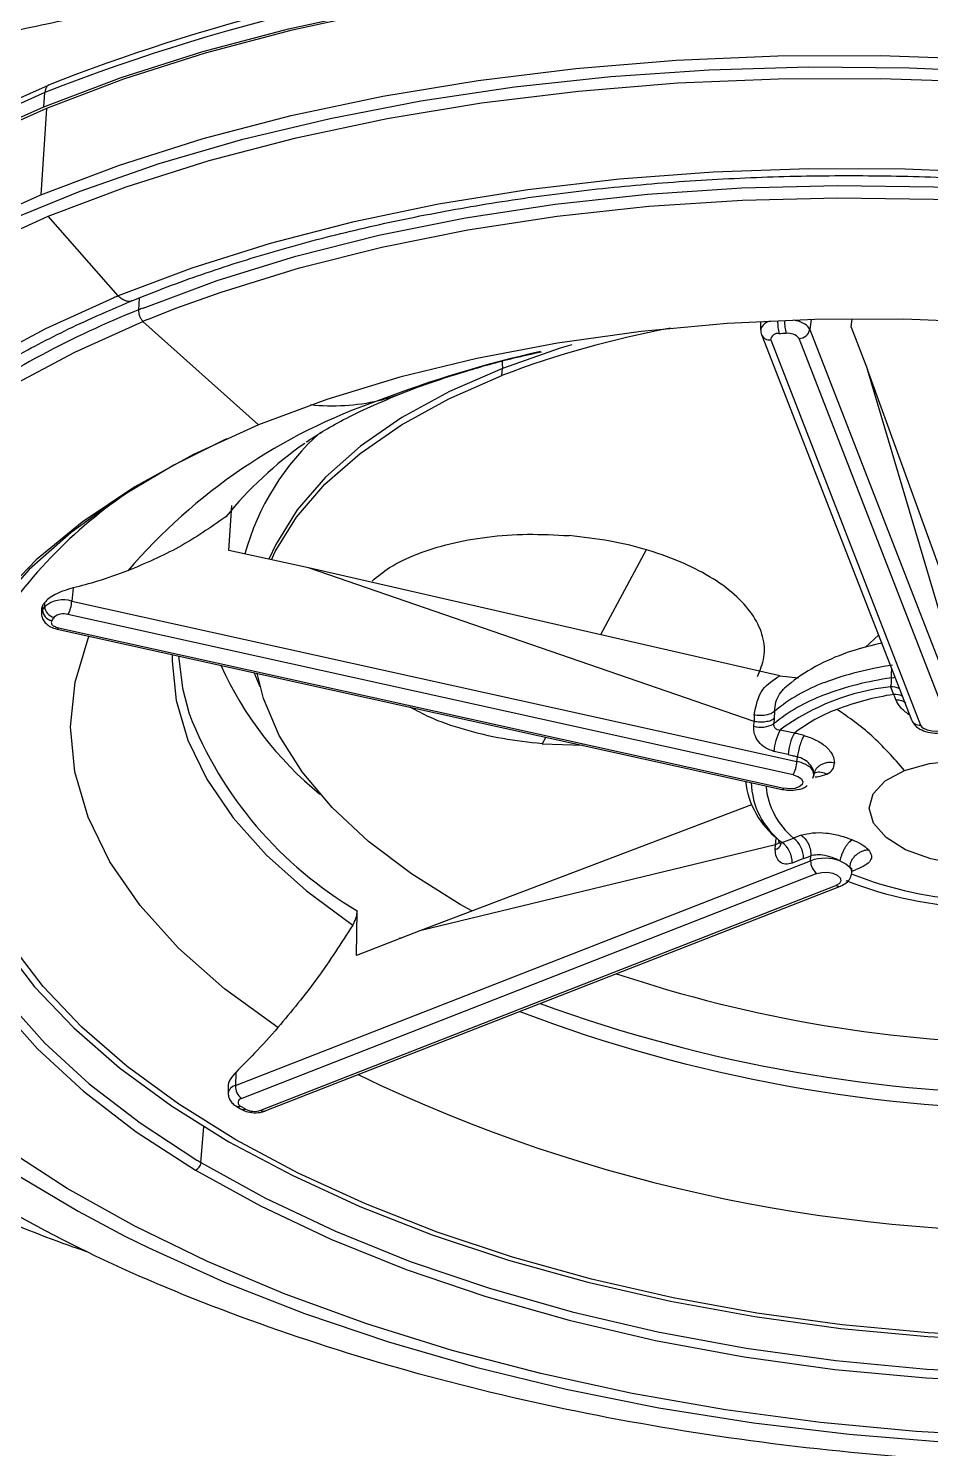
# Model space of a CAD drawing. Extents: x 939 to 1039, y 781 to 934.
# Drawn here: x 993.703 to 995.402, y 876.428 to 879.102 of the extents above; entities that cross this region are included whole.
import ezdxf

# ---------------------------------------------------------------- set-up
doc = ezdxf.new("R2010")
doc.units = 0
doc.header["$MEASUREMENT"] = 0
doc.layers.add('1', color=4, linetype='Continuous')

# ---------------------------------------------------------------- blocks, each defined once
blk = doc.blocks.new('Envoy')
at = {"layer": '1', "color": 3, "linetype": 'Continuous', "lineweight": 25}
for p, q in [((55.0787, 79.7802), (55.0805, 79.8068)), ((55.084, 79.7771), (55.073, 79.6143)), ((55.2188, 79.4238), (55.0867, 79.5738)), ((55.2581, 79.42), (55.2569, 79.3976)), ((55.2739, 79.3795), (55.3293, 79.4012)), ((55.2653, 79.3759), (55.4828, 79.1808)), ((56.4279, 79.3755), (56.4278, 79.3603)), ((56.5228, 79.3792), (56.5204, 79.3608)), ((56.5983, 79.3652), (56.6002, 79.3804)), ((56.4296, 79.351), (56.7116, 78.6256)), ((56.5204, 79.3608), (56.8024, 78.6355)), ((56.5983, 79.3652), (56.6292, 79.2856)), ((56.4468, 79.3411), (56.7288, 78.6158)), ((56.7821, 78.6184), (56.5001, 79.3438)), ((55.9408, 79.2739), (55.9418, 79.2875)), ((56.7918, 78.7359), (56.6292, 79.2856)), ((56.801, 78.8113), (56.6292, 79.2856)), ((55.427, 78.9447), (55.4327, 79.029)), ((55.5767, 78.9116), (55.427, 78.9447)), ((56.2124, 78.9456), (56.1267, 78.7858)), ((56.4155, 78.6224), (55.5767, 78.9116)), ((56.4639, 78.7086), (55.5767, 78.9116)), ((55.1336, 78.8739), (55.1315, 78.849)), ((55.0762, 78.8406), (55.0745, 78.8351)), ((55.0762, 78.8406), (55.0761, 78.8328)), ((55.0804, 78.8389), (55.0805, 78.8468)), ((55.1315, 78.849), (56.4962, 78.5471)), ((55.0741, 78.8352), (55.074, 78.8265)), ((56.4888, 78.5219), (55.1241, 78.8238)), ((55.1035, 78.7965), (56.4683, 78.4947)), ((55.1066, 78.7988), (56.4713, 78.4969)), ((56.6496, 78.785), (56.6253, 78.7624)), ((55.486, 78.6879), (55.4747, 78.7145)), ((56.4639, 78.7086), (56.4989, 78.7044)), ((56.674, 78.7141), (56.6748, 78.7203)), ((56.6725, 78.6877), (56.6781, 78.6735)), ((56.4157, 78.6347), (56.4155, 78.6224)), ((56.4539, 78.6415), (56.4533, 78.6278)), ((56.4148, 78.6138), (56.4155, 78.6224)), ((56.4915, 78.6005), (56.4646, 78.6064)), ((56.0233, 78.5931), (56.0165, 78.5803)), ((56.0165, 78.5803), (56.0929, 78.5777)), ((56.4796, 78.5603), (56.4528, 78.5662)), ((56.4962, 78.5471), (56.497, 78.5561)), ((56.528, 78.5227), (56.5255, 78.5154)), ((56.5271, 78.5182), (56.5294, 78.5254)), ((56.4105, 78.4653), (55.7861, 78.2285)), ((56.4557, 78.3901), (55.7861, 78.2285)), ((56.4555, 78.3815), (56.4557, 78.3901)), ((56.4557, 78.3901), (56.4569, 78.4022)), ((56.4626, 78.3942), (56.4557, 78.3901)), ((56.4682, 78.3947), (56.4895, 78.403)), ((55.4392, 77.9369), (56.522, 78.3603)), ((56.5085, 78.3643), (56.4872, 78.356)), ((56.522, 78.3603), (56.5222, 78.3694)), ((56.5772, 78.36), (56.588, 78.3545)), ((56.5338, 78.3362), (55.4511, 77.9127)), ((56.588, 78.3545), (56.5957, 78.3484)), ((55.487, 77.8903), (56.5697, 78.3138)), ((55.4953, 77.889), (56.5781, 78.3124)), ((55.6673, 78.1821), (55.6685, 78.2655)), ((55.6685, 78.2661), (55.6685, 78.2655)), ((55.7861, 78.2285), (55.6673, 78.1821)), ((55.7491, 78.2152), (55.7492, 78.2158)), ((55.4399, 77.9618), (55.4392, 77.9369)), ((55.4256, 77.9342), (55.4255, 77.9224)), ((55.4398, 77.8985), (55.4487, 77.893)), ((55.3745, 77.7918), (55.38, 77.8593))]:
    blk.add_line(p, q, dxfattribs=at)
at = {"layer": '1', "color": 3, "linetype": 'Continuous', "lineweight": 25, "flags": 128}
for points in [[(55.0787, 79.7802), (55.224, 79.8352), (55.3778, 79.8843), (55.5395, 79.9271), (55.7082, 79.9635), (55.883, 79.9933), (56.0629, 80.0163), (56.247, 80.0324), (56.4343, 80.0415), (56.6238, 80.0436), (56.8145, 80.0386), (57.0053, 80.0266), (57.1953, 80.0077), (57.3835, 79.9818), (57.5688, 79.9493), (57.7502, 79.9102), (57.9268, 79.8648), (58.0977, 79.8132), (58.2618, 79.7559), (58.4185, 79.693), (58.5667, 79.625), (58.7058, 79.5521)], [(58.7002, 79.5496), (58.5615, 79.6222), (58.4137, 79.6901), (58.2576, 79.7528), (58.0939, 79.81), (57.9236, 79.8613), (57.7475, 79.9066), (57.5666, 79.9456), (57.3819, 79.9781), (57.1943, 80.0038), (57.0048, 80.0227), (56.8146, 80.0347), (56.6245, 80.0396), (56.4355, 80.0376), (56.2488, 80.0285), (56.0653, 80.0124), (55.8859, 79.9895), (55.7117, 79.9598), (55.5435, 79.9235), (55.3822, 79.8808), (55.2288, 79.8319), (55.084, 79.7771)], [(55.073, 79.6143), (55.2213, 79.6703), (55.3787, 79.7202), (55.5442, 79.7635), (55.717, 79.8001), (55.896, 79.8298), (56.0802, 79.8524), (56.2687, 79.8677), (56.4603, 79.8757), (56.6541, 79.8764), (56.8488, 79.8697), (57.0435, 79.8556), (57.2371, 79.8343), (57.4283, 79.8059), (57.6163, 79.7705), (57.7999, 79.7284), (57.9781, 79.6797), (58.15, 79.6247), (58.3144, 79.5638), (58.4706, 79.4972), (58.6177, 79.4254), (58.7548, 79.3488)], [(55.0073, 79.5637), (55.1471, 79.6213), (55.2959, 79.673), (55.453, 79.7188), (55.6174, 79.7582), (55.7883, 79.7911), (55.9648, 79.8174), (56.1459, 79.8369), (56.3308, 79.8494), (56.5182, 79.855), (56.7074, 79.8535), (56.8973, 79.8451), (57.0868, 79.8297), (57.275, 79.8074), (57.4608, 79.7783), (57.6433, 79.7427), (57.8215, 79.7006), (57.9944, 79.6524), (58.1611, 79.5982), (58.3207, 79.5384), (58.4724, 79.4732), (58.6154, 79.4031)], [(55.0867, 79.5738), (55.2337, 79.6293), (55.3896, 79.6787), (55.5537, 79.7217), (55.7249, 79.758), (55.9023, 79.7874), (56.0849, 79.8097), (56.2717, 79.8249), (56.4616, 79.8329), (56.6536, 79.8335), (56.8466, 79.8269), (57.0396, 79.813), (57.2314, 79.7919), (57.4209, 79.7637), (57.6072, 79.7286), (57.7892, 79.6869), (57.9658, 79.6386), (58.1361, 79.5841), (58.2991, 79.5237), (58.4539, 79.4578), (58.5996, 79.3866), (58.7355, 79.3107)], [(54.3388, 79.243), (54.3737, 79.2994), (54.4395, 79.3859), (54.5182, 79.4691), (54.6092, 79.5486), (54.7123, 79.6238), (54.8267, 79.6945), (54.9519, 79.7603), (55.0873, 79.8207)], [(55.0805, 79.8068), (54.9448, 79.7462), (54.8191, 79.6802), (54.7043, 79.6093), (54.601, 79.5338), (54.5096, 79.4541), (54.4307, 79.3706), (54.4068, 79.3415)], [(54.2356, 78.7974), (54.2339, 78.8864), (54.2455, 78.9817), (54.271, 79.0756), (54.3102, 79.1676), (54.3629, 79.2572), (54.4289, 79.344), (54.5078, 79.4275), (54.5992, 79.5072), (54.7025, 79.5827), (54.8173, 79.6536), (54.9429, 79.7196), (55.0787, 79.7802)], [(55.084, 79.7771), (54.9487, 79.7166), (54.8234, 79.6509), (54.7089, 79.5801), (54.6059, 79.5048), (54.5148, 79.4254), (54.4361, 79.3422), (54.3704, 79.2556), (54.3178, 79.1663), (54.2787, 79.0745), (54.2533, 78.9809), (54.2425, 78.8987)], [(58.6385, 79.1464), (58.515, 79.2199), (58.3817, 79.2891), (58.2393, 79.3534), (58.0886, 79.4124), (57.9305, 79.4659), (57.766, 79.5135), (57.5961, 79.555), (57.4216, 79.59), (57.2437, 79.6184), (57.0633, 79.6401), (56.8816, 79.6548), (56.6996, 79.6626), (56.5183, 79.6633), (56.3388, 79.657), (56.1622, 79.6436), (55.9895, 79.6234), (55.8218, 79.5964), (55.6599, 79.5627), (55.5048, 79.5225), (55.3575, 79.4761), (55.2188, 79.4238)], [(55.2656, 79.4011), (55.405, 79.453), (55.5533, 79.4988), (55.7093, 79.5381), (55.8723, 79.5708), (56.0411, 79.5967), (56.2148, 79.6156), (56.3922, 79.6273), (56.5723, 79.6318), (56.754, 79.6291), (56.9362, 79.6193), (57.1177, 79.6022), (57.2974, 79.5781), (57.4742, 79.5472), (57.6471, 79.5095), (57.815, 79.4654), (57.9767, 79.4151), (58.1315, 79.3588), (58.2782, 79.2971), (58.416, 79.2301), (58.5441, 79.1585), (58.6616, 79.0825), (58.7679, 79.0026), (58.8242, 78.9546)], [(54.313, 79.0155), (54.3496, 79.0781), (54.4149, 79.1672), (54.4937, 79.2529), (54.5856, 79.3347), (54.6902, 79.4121), (54.8067, 79.4848), (54.9345, 79.5523), (55.073, 79.6143)], [(55.3293, 79.4012), (55.4126, 79.431), (55.5599, 79.4765), (55.715, 79.5156), (55.877, 79.5481), (56.0448, 79.5738), (56.2174, 79.5926), (56.3938, 79.6042), (56.5728, 79.6087), (56.7534, 79.6061), (56.9345, 79.5962), (57.1149, 79.5793), (57.2935, 79.5554), (57.4693, 79.5246), (57.6411, 79.4872), (57.8079, 79.4433), (57.9687, 79.3933), (58.1225, 79.3374), (58.2684, 79.276), (58.4053, 79.2095), (58.5326, 79.1382), (58.6494, 79.0627), (58.6547, 79.059)], [(55.2104, 79.4203), (55.0817, 79.362), (54.9633, 79.2985), (54.8558, 79.23), (54.7598, 79.157), (54.676, 79.08), (54.6047, 78.9993), (54.5464, 78.9155), (54.5015, 78.829), (54.4703, 78.7403), (54.4528, 78.65), (54.4492, 78.5586), (54.4595, 78.4666), (54.4837, 78.3746), (54.5217, 78.2831), (54.5731, 78.1926), (54.6377, 78.1037), (54.7151, 78.0169), (54.805, 77.9326), (54.9066, 77.8515), (55.0195, 77.7739), (55.143, 77.7003), (55.2313, 77.6534)], [(54.6223, 78.2074), (54.6017, 78.2438), (54.5603, 78.3346), (54.5328, 78.426), (54.5194, 78.5176), (54.5203, 78.6086), (54.5352, 78.6987), (54.5643, 78.7871), (54.6073, 78.8734), (54.664, 78.9571), (54.7339, 79.0376), (54.8167, 79.1144), (54.9119, 79.1871), (55.0188, 79.2551), (55.1368, 79.3182), (55.2653, 79.3759)], [(58.6116, 78.7176), (58.5327, 78.7963), (58.4415, 78.8721), (58.3386, 78.9443), (58.2248, 79.0124), (58.1009, 79.0759), (57.9678, 79.1344), (57.8265, 79.1875), (57.6779, 79.2347), (57.5232, 79.2758), (57.3634, 79.3104), (57.1997, 79.3383), (57.0334, 79.3593), (56.8655, 79.3732), (56.6973, 79.3799), (56.53, 79.3794), (56.3649, 79.3717), (56.203, 79.3569), (56.0456, 79.335), (55.8938, 79.3062), (55.7488, 79.2707), (55.6114, 79.2288), (55.4828, 79.1808)], [(56.0722, 79.3319), (56.0507, 79.3254), (55.9418, 79.2875)], [(55.9413, 79.3004), (55.9416, 79.2964), (55.9418, 79.2875)], [(55.9418, 79.2875), (55.8421, 79.2438), (55.7528, 79.1948), (55.6747, 79.1409), (55.6086, 79.0828), (55.5553, 79.0209), (55.5152, 78.956), (55.5024, 78.928)], [(55.5069, 78.927), (55.5142, 78.9424), (55.5543, 79.0073), (55.6077, 79.0691), (55.6738, 79.1273), (55.7519, 79.1812), (55.8412, 79.2302), (55.9408, 79.2739)], [(55.4828, 79.1808), (55.3607, 79.1254), (55.2497, 79.0643), (55.1507, 78.998), (55.0645, 78.927), (54.9916, 78.8518), (54.9326, 78.773), (54.8881, 78.6912), (54.8583, 78.607), (54.8457, 78.5428)], [(55.4222, 79.1546), (55.3234, 79.1053), (55.221, 79.0443), (55.1301, 78.9785), (55.0513, 78.9086), (54.9853, 78.8349), (54.9324, 78.758), (54.8932, 78.6784), (54.8678, 78.5968), (54.8564, 78.5136), (54.8592, 78.4296), (54.876, 78.3453), (54.9069, 78.2613), (54.9515, 78.1781), (55.0095, 78.0965), (55.0806, 78.017), (55.1642, 77.9402), (55.2597, 77.8665), (55.3664, 77.7967)], [(58.0934, 77.6418), (57.9665, 77.5968), (57.8315, 77.5579), (57.6891, 77.5252), (57.5406, 77.499), (57.387, 77.4796), (57.2293, 77.4671), (57.0687, 77.4615), (56.9063, 77.4628), (56.7434, 77.4712), (56.5811, 77.4865), (56.4206, 77.5086), (56.263, 77.5373), (56.1095, 77.5725), (55.9611, 77.6139), (55.819, 77.6611), (55.6841, 77.714), (55.5575, 77.7719), (55.44, 77.8347), (55.3325, 77.9017), (55.2358, 77.9726), (55.1505, 78.0468), (55.0774, 78.1237), (55.0168, 78.2029)], [(55.5193, 78.046), (55.4188, 78.1189), (55.332, 78.1958), (55.2599, 78.2758), (55.203, 78.3583), (55.162, 78.4424), (55.1373, 78.5274), (55.1291, 78.6123), (55.1374, 78.6963), (55.1623, 78.7787), (55.1641, 78.7831)], [(55.3204, 78.7486), (55.3203, 78.7363), (55.3279, 78.6619), (55.3497, 78.5874), (55.3855, 78.5136), (55.435, 78.4413), (55.4977, 78.3709), (55.573, 78.3034), (55.6602, 78.2391)], [(55.3323, 78.7459), (55.3396, 78.6851), (55.3521, 78.6372)], [(55.8844, 78.2658), (55.8623, 78.2781), (55.7707, 78.3353), (55.69, 78.3963), (55.6212, 78.4606), (55.565, 78.5274), (55.5219, 78.596), (55.4924, 78.6658), (55.4804, 78.7132)], [(56.6739, 78.7044), (56.674, 78.7099), (56.674, 78.7141)], [(56.6739, 78.7044), (56.6788, 78.7056), (56.6803, 78.7061)], [(56.7821, 78.6184), (56.7824, 78.614), (56.7798, 78.6098), (56.7747, 78.6065), (56.7675, 78.6042), (56.759, 78.6034), (56.7501, 78.604), (56.7418, 78.6059), (56.735, 78.6091)], [(56.6988, 78.5304), (56.7456, 78.5434), (56.7991, 78.5488), (56.8549, 78.5461), (56.9086, 78.5357), (56.9558, 78.5182), (56.9927, 78.4952), (57.0162, 78.4686), (57.0245, 78.4403), (57.0169, 78.4129), (56.9941, 78.3884), (56.9578, 78.3689)], [(56.4888, 78.5219), (56.498, 78.5188), (56.5045, 78.5143), (56.5072, 78.509), (56.5058, 78.5037), (56.5005, 78.4994), (56.4921, 78.4965), (56.4819, 78.4957), (56.4713, 78.4969)], [(56.9578, 78.3689), (56.911, 78.3559), (56.8575, 78.3505), (56.8016, 78.3532), (56.748, 78.3636), (56.7008, 78.3811), (56.6639, 78.4041), (56.6404, 78.4307), (56.6321, 78.459), (56.6397, 78.4864), (56.6625, 78.5109), (56.6988, 78.5304)], [(55, 78.2028), (55.0611, 78.1229), (55.135, 78.0453), (55.2211, 77.9704), (55.3187, 77.8989), (55.4272, 77.8312), (55.5458, 77.7679), (55.6736, 77.7093), (55.8097, 77.656), (55.9531, 77.6083), (56.1029, 77.5665), (56.2579, 77.531), (56.4169, 77.502), (56.579, 77.4797), (56.7428, 77.4643), (56.9072, 77.4559), (57.0711, 77.4545), (57.2332, 77.4601), (57.3923, 77.4728), (57.5474, 77.4924), (57.6973, 77.5188), (57.841, 77.5518), (57.9773, 77.5911), (58.1054, 77.6365)], [(56.5338, 78.3362), (56.543, 78.3384), (56.5536, 78.3385), (56.5638, 78.3366), (56.5722, 78.333), (56.5775, 78.3281), (56.5789, 78.3227), (56.5762, 78.3177), (56.5697, 78.3138)], [(54.8645, 78.3267), (54.8891, 78.2595), (54.9341, 78.1732), (54.9934, 78.0885), (55.0667, 78.006), (55.1533, 77.9263), (55.2526, 77.85), (55.3639, 77.7778)], [(58.3815, 77.5021), (58.2428, 77.4505), (58.0955, 77.405), (57.9404, 77.3659), (57.7784, 77.3334), (57.6106, 77.3077), (57.438, 77.289), (57.2616, 77.2773), (57.0826, 77.2728), (56.902, 77.2755), (56.7209, 77.2853), (56.5405, 77.3022), (56.3619, 77.3261), (56.1861, 77.3569), (56.0143, 77.3944), (55.8475, 77.4382), (55.6866, 77.4883), (55.5329, 77.5441), (55.387, 77.6055), (55.25, 77.672), (55.1227, 77.7433), (55.0059, 77.8188)], [(55.3639, 77.7778), (55.4863, 77.7102), (55.6189, 77.6476), (55.7606, 77.5906), (55.9105, 77.5396), (56.0673, 77.495), (56.2298, 77.4571), (56.3968, 77.4262), (56.5672, 77.4025), (56.7394, 77.3863), (56.9123, 77.3776), (57.0845, 77.3766), (57.2547, 77.3832), (57.4217, 77.3973), (57.5841, 77.4189), (57.7407, 77.4478), (57.8903, 77.4838), (58.0318, 77.5266), (58.1641, 77.5759)], [(55.3745, 77.7918), (55.4961, 77.7246), (55.6277, 77.6625), (55.7685, 77.6059), (55.9173, 77.5552), (56.0731, 77.5109), (56.2345, 77.4732), (56.4004, 77.4426), (56.5696, 77.4191), (56.7406, 77.403), (56.9124, 77.3944), (57.0834, 77.3933), (57.2525, 77.3998), (57.4183, 77.4139), (57.5796, 77.4353), (57.7351, 77.4641), (57.8837, 77.4998), (58.0243, 77.5423), (58.1557, 77.5913)], [(55.2313, 77.6534), (55.2763, 77.6312), (55.4188, 77.5669), (55.5694, 77.5078), (55.7275, 77.4543), (55.892, 77.4067), (56.062, 77.3653), (56.2364, 77.3302), (56.4143, 77.3018), (56.5947, 77.2802), (56.7764, 77.2654), (56.9585, 77.2577), (57.1397, 77.2569), (57.3192, 77.2633), (57.4958, 77.2766), (57.6685, 77.2968), (57.8363, 77.3239), (57.9981, 77.3576), (58.1532, 77.3977), (58.2906, 77.4407)]]:
    blk.add_lwpolyline(points, dxfattribs=at)
at = {"layer": '1', "color": 3, "linetype": 'Continuous', "lineweight": 25}
for centre, radius, start, end in [((56.4336, 76.3599), 3.703, 93.5792, 111.4315), ((56.4009, 76.4944), 3.5763, 96.4989, 111.5492), ((55.0977, 79.8071), 0.0172, 127.3423, 180.8003), ((56.0711, 77.3519), 2.2404, 112.3599, 112.5943), ((55.9417, 77.736), 1.7971, 112.0986, 112.3985), ((55.9517, 77.6697), 1.8624, 111.9066, 124.3258), ((56.1488, 77.2285), 2.3221, 112.1318, 112.3626), ((56.4494, 79.3542), 0.0224, 96.8798, 164.1631), ((56.533, 79.3732), 0.0731, 176.9355, 196.419), ((56.5481, 79.3736), 0.0751, 176.9771, 195.8502), ((56.4814, 79.3197), 0.0591, 59.6492, 82.0874), ((56.579, 77.6067), 1.7852, 100.3428, 110.9456), ((56.4448, 79.3576), 0.0166, 203.4445, 276.8689), ((56.4594, 79.3403), 0.0127, 73.9391, 176.5151), ((56.6771, 75.1751), 4.1829, 92.7571, 92.9351), ((56.48, 79.3279), 0.0256, 38.296, 99.3195), ((56.4997, 79.3649), 0.0212, 271.1324, 348.8423), ((56.5007, 79.3516), 0.0218, 25.0434, 61.1127), ((56.4749, 77.2397), 2.1298, 102.5124, 111.0808), ((55.6279, 79.5647), 0.3473, 283.4787, 291.3459), ((56.0635, 78.1966), 1.0896, 108.992, 139.3769), ((55.6216, 79.6005), 0.3836, 263.8614, 283.1476), ((55.9166, 78.8111), 0.4767, 131.5978, 164.5658), ((55.995, 78.5409), 0.7398, 125.0889, 140.8785), ((55.744, 78.3058), 0.9036, 122.0659, 147.1525), ((55.115, 78.7978), 0.0538, 72.1987, 130.0609), ((55.0714, 78.8529), 0.0601, 331.0352, 356.1985), ((55.085, 78.8263), 0.011, 144.0965, 179.1845), ((55.7037, 78.4), 0.7623, 145.1289, 145.4104), ((55.0979, 78.8339), 0.0218, 183.1015, 258.8018), ((55.5139, 78.5327), 0.5308, 144.7613, 145.1666), ((55.1022, 78.8401), 0.0219, 183.0693, 258.524), ((55.6907, 78.4008), 0.7253, 144.8222, 145.4078), ((55.1156, 78.7976), 0.0276, 72.2033, 130.0596), ((55.1001, 78.8091), 0.00735, 152.0531, 250.6522), ((55.1124, 78.8269), 0.0287, 239.3268, 258.4296), ((55.1032, 78.8002), 0.00364, 274.1644, 337.3102), ((56.0203, 79.0026), 0.6673, 204.2705, 230.7835), ((56.7556, 78.1482), 0.5855, 97.8348, 110.7989), ((56.6596, 78.3931), 0.3226, 110.3082, 129.631), ((56.7198, 78.2603), 0.4301, 96.3187, 126.4012), ((56.7538, 78.1249), 0.5851, 97.8512, 110.8027), ((56.6744, 78.6564), 0.0314, 62.7715, 93.4703), ((56.658, 78.3691), 0.3227, 110.3101, 129.5977), ((56.7577, 78.1567), 0.5228, 98.7657, 110.8726), ((56.68, 78.6422), 0.0314, 62.773, 93.4697), ((56.0449, 78.9075), 0.7436, 201.3116, 239.5973), ((56.6769, 78.363), 0.3013, 110.4868, 127.9844), ((56.727, 78.6327), 0.017, 204.4876, 275.8443), ((56.4287, 78.6614), 0.0496, 253.7452, 298.4658), ((56.5488, 78.5598), 0.0962, 151.0362, 176.1991), ((56.5756, 78.5539), 0.0962, 151.0336, 176.2017), ((56.7421, 78.622), 0.0147, 205.0456, 241.1262), ((56.4362, 78.5511), 0.0601, 331.0352, 356.1985), ((56.4831, 78.4833), 0.0651, 59.3186, 78.4278), ((56.5077, 78.5208), 0.0204, 5.1134, 64.7919), ((56.562, 78.5296), 0.164, 186.8577, 232.2602), ((56.5572, 78.5119), 0.1472, 181.6867, 232.7993), ((56.5815, 78.514), 0.1442, 185.0175, 230.3439), ((56.468, 78.4983), 0.00365, 274.2349, 337.2397), ((56.4522, 78.3958), 0.0146, 283.0183, 341.6112), ((56.4404, 78.357), 0.0468, 358.7211, 53.5186), ((56.4617, 78.3653), 0.0468, 358.7211, 53.5186), ((56.5491, 78.2806), 0.0842, 70.5174, 108.7466), ((56.5512, 78.3597), 0.0293, 178.7234, 233.5136), ((56.5855, 78.3386), 0.0141, 353.9914, 43.8962), ((56.8598, 78.9861), 0.7007, 248.2679, 267.4528), ((56.5752, 78.3212), 0.0092, 233.5822, 288.173), ((56.8626, 79.0254), 0.7541, 248.6668, 267.8408), ((56.965, 80.5611), 2.5454, 251.4809, 269.6322), ((56.9786, 80.7272), 2.807, 249.8813, 270.1483), ((56.9771, 80.7039), 2.8122, 249.1144, 270.4046), ((56.9638, 80.6397), 2.9777, 244.2592, 272.3382), ((55.4431, 77.9195), 0.0178, 102.5209, 170.7479), ((55.4685, 77.9363), 0.0293, 178.7252, 233.514), ((55.4519, 77.9052), 0.00756, 96.4517, 248.3614), ((55.4448, 77.9074), 0.0102, 240.8974, 295.1492), ((55.4535, 77.9019), 0.0101, 241.2836, 295.4789), ((56.0962, 78.9275), 1.2158, 237.8464, 238.0887), ((56.8089, 80.0691), 2.5616, 238.0545, 238.1698), ((55.4751, 77.9243), 0.036, 241.3545, 289.2142), ((55.4925, 77.8977), 0.00919, 233.5306, 288.1452), ((56.3112, 79.3578), 1.8247, 238.8194, 239.1145), ((55.3582, 77.7932), 0.0164, 290.5187, 355.2481)]:
    blk.add_arc(centre, radius, start, end, dxfattribs=at)
for points, knots in [([(54.4144, 77.3089), (54.3351, 77.3512), (54.177, 77.4356), (53.9726, 77.5786), (53.795, 77.7312), (53.6474, 77.8928), (53.5298, 78.0611), (53.443, 78.2341), (53.3878, 78.4096), (53.3645, 78.5853), (53.3738, 78.7592), (53.4161, 78.9291), (53.4917, 79.093), (53.6008, 79.2491), (53.7435, 79.3956), (53.9196, 79.5309), (54.1286, 79.6536), (54.3696, 79.7624), (54.6409, 79.8562), (54.9407, 79.934), (55.2662, 79.9951), (55.6139, 80.0389), (55.9797, 80.0651), (56.3588, 80.073), (56.7461, 80.0644), (57.0054, 80.0438), (57.1352, 80.0336)], [0, 0, 0, 0, 0.0395565, 0.0788356, 0.1179384, 0.1569604, 0.1959901, 0.2351071, 0.2743834, 0.3138826, 0.3536642, 0.3937838, 0.434291, 0.4752286, 0.5166325, 0.5585291, 0.6009305, 0.643833, 0.6872168, 0.7310451, 0.7752678, 0.8198262, 0.8646524, 0.9096709, 0.9548101, 1, 1, 1, 1]), ([(53.7407, 79.2286), (53.7647, 79.2626), (53.8114, 79.3285), (53.9098, 79.4277), (54.0245, 79.5199), (54.1568, 79.6066), (54.3059, 79.6866), (54.4736, 79.7598), (54.6249, 79.8146), (54.7588, 79.8563), (54.8779, 79.8891), (55.0128, 79.9217), (55.175, 79.9553), (55.3634, 79.987), (55.5791, 80.0152), (55.8192, 80.0376), (56.0695, 80.0515), (56.3238, 80.0568), (56.576, 80.0542), (56.8476, 80.0433), (57.0346, 80.0279), (57.1309, 80.02)], [0, 0, 0, 0, 0.063923, 0.123899, 0.179987, 0.232511, 0.296853, 0.354588, 0.407345, 0.440056, 0.473922, 0.50908, 0.550775, 0.601792, 0.65152, 0.707872, 0.77089, 0.822548, 0.877965, 0.937126, 1, 1, 1, 1]), ([(55.2445, 79.4146), (55.2665, 79.4234), (55.3303, 79.449), (55.4423, 79.4876), (55.5822, 79.5284), (55.7291, 79.5636), (55.8818, 79.5931), (56.0397, 79.6167), (56.2018, 79.6343), (56.3673, 79.6458), (56.5353, 79.6511), (56.705, 79.6501), (56.8753, 79.6429), (57.0453, 79.6295), (57.2143, 79.6099), (57.3811, 79.5843), (57.5451, 79.5529), (57.7051, 79.5158), (57.8605, 79.4731), (58.0103, 79.4252), (58.1538, 79.3724), (58.2902, 79.3148), (58.4187, 79.2529), (58.5387, 79.187), (58.6495, 79.1176), (58.7505, 79.0449), (58.8413, 78.9695), (58.9214, 78.8918), (58.9903, 78.8122), (59.0481, 78.7313), (59.0934, 78.6493), (59.1215, 78.5865), (59.1305, 78.5512), (59.1325, 78.5434)], [0, 0, 0, 0, 0.01762, 0.051113, 0.084628, 0.118159, 0.151708, 0.185271, 0.218848, 0.252434, 0.286029, 0.31963, 0.353235, 0.386841, 0.420447, 0.454049, 0.487647, 0.521237, 0.554817, 0.588385, 0.621939, 0.655475, 0.688993, 0.722489, 0.755965, 0.789419, 0.822859, 0.856292, 0.889731, 0.923201, 0.95674, 0.990402, 1, 1, 1, 1]), ([(54.9318, 77.7456), (54.8587, 77.7926), (54.7125, 77.8864), (54.5383, 78.0417), (54.401, 78.2044), (54.3059, 78.3729), (54.2539, 78.5439), (54.2461, 78.7147), (54.2826, 78.8823), (54.3628, 79.0439), (54.485, 79.1967), (54.6481, 79.3377), (54.8464, 79.4662), (55.0066, 79.5379), (55.0867, 79.5738)], [0, 0, 0, 0, 0.083333, 0.166667, 0.25, 0.333333, 0.416666, 0.5, 0.583333, 0.666667, 0.75, 0.833333, 0.916667, 1, 1, 1, 1]), ([(54.5667, 78.8716), (54.5726, 78.8843), (54.5908, 78.9233), (54.6342, 78.9867), (54.6959, 79.0614), (54.7696, 79.133), (54.8539, 79.2012), (54.9487, 79.2659), (55.0536, 79.3265), (55.1531, 79.3759), (55.2192, 79.4039), (55.2445, 79.4146)], [0, 0, 0, 0, 0.059902, 0.184709, 0.308756, 0.432237, 0.555361, 0.678291, 0.801145, 0.923989, 1, 1, 1, 1]), ([(55.2444, 79.4148), (55.244, 79.4146), (55.2419, 79.4134), (55.2374, 79.4133), (55.2312, 79.4147), (55.2248, 79.4182), (55.2208, 79.4219), (55.2188, 79.4238)], [0, 0, 0, 0, 0.059239, 0.294436, 0.529643, 0.764813, 1, 1, 1, 1]), ([(55.2569, 79.3976), (55.2569, 79.3957), (55.257, 79.392), (55.2587, 79.3859), (55.2615, 79.3803), (55.264, 79.3774), (55.2653, 79.3759)], [0, 0, 0, 0, 0.249983, 0.500001, 0.749988, 1, 1, 1, 1]), ([(56.4283, 79.3603), (56.4282, 79.3588), (56.4279, 79.3556), (56.429, 79.3526), (56.4296, 79.351)], [0, 0, 0, 0, 0.467427, 1, 1, 1, 1]), ([(55.7544, 79.2412), (55.7675, 79.2462), (55.8043, 79.2603), (55.8733, 79.2827), (55.9476, 79.3038), (55.9978, 79.3149), (56.0153, 79.3187)], [0, 0, 0, 0, 0.177814, 0.499221, 0.825837, 1, 1, 1, 1]), ([(55.5724, 79.1482), (55.573, 79.1486), (55.5795, 79.1536), (55.602, 79.1682), (55.6414, 79.1906), (55.6919, 79.2157), (55.7336, 79.2327), (55.7544, 79.2412)], [0, 0, 0, 0, 0.022074, 0.264202, 0.508139, 0.755641, 1, 1, 1, 1]), ([(53.7667, 79.1334), (53.761, 79.0649), (53.7496, 78.9278), (53.8006, 78.7195), (53.9007, 78.5138), (54.053, 78.3137), (54.2537, 78.123), (54.499, 77.9441), (54.7879, 77.7828), (55.0117, 77.6755), (55.1453, 77.6293), (55.1611, 77.6238)], [0, 0, 0, 0, 0.1229498, 0.2458998, 0.3688498, 0.4917999, 0.61475, 0.7376999, 0.8606501, 0.9836002, 1, 1, 1, 1]), ([(55.421, 79.0078), (55.3923, 78.9878), (55.3349, 78.948), (55.2693, 78.92), (55.2364, 78.9061)], [0, 0, 0, 0, 0.500253, 1, 1, 1, 1]), ([(55.6965, 78.887), (55.7069, 78.8956), (55.7299, 78.9148), (55.78, 78.9386), (55.8421, 78.9583), (55.9127, 78.9709), (55.9888, 78.9767), (56.0412, 78.9738), (56.0673, 78.9724)], [0, 0, 0, 0, 0.139899, 0.310065, 0.479869, 0.651366, 0.825716, 1, 1, 1, 1]), ([(56.422, 78.7071), (56.427, 78.7192), (56.4372, 78.7436), (56.4339, 78.7824), (56.4166, 78.821), (56.385, 78.858), (56.3401, 78.8919), (56.284, 78.9215), (56.218, 78.9455), (56.145, 78.9637), (56.0933, 78.9695), (56.0673, 78.9724)], [0, 0, 0, 0, 0.1083779, 0.2191314, 0.3298471, 0.4406448, 0.5516463, 0.6629074, 0.7743112, 0.8869929, 1, 1, 1, 1]), ([(55.2364, 78.9061), (55.2176, 78.8992), (55.1841, 78.887), (55.149, 78.8779), (55.1336, 78.8739)], [0, 0, 0, 0, 0.560109, 1, 1, 1, 1]), ([(55.1336, 78.8739), (55.1278, 78.8723), (55.1167, 78.8692), (55.1003, 78.862), (55.0872, 78.8542), (55.0827, 78.8492), (55.0805, 78.8468)], [0, 0, 0, 0, 0.280028, 0.536472, 0.774265, 1, 1, 1, 1]), ([(55.0783, 78.8437), (55.0779, 78.8431), (55.0772, 78.8421), (55.0765, 78.8411), (55.0762, 78.8406)], [0, 0, 0, 0, 0.559937, 1, 1, 1, 1]), ([(55.0805, 78.8468), (55.0801, 78.8462), (55.0794, 78.8452), (55.0787, 78.8441), (55.0783, 78.8437)], [0, 0, 0, 0, 0.559985, 1, 1, 1, 1]), ([(55.0745, 78.8265), (55.0744, 78.8252), (55.074, 78.8207), (55.077, 78.8136), (55.0828, 78.8062), (55.0915, 78.8001), (55.0992, 78.7978), (55.1035, 78.7965)], [0, 0, 0, 0, 0.086392, 0.291315, 0.490222, 0.717902, 1, 1, 1, 1]), ([(60.1244, 78.786), (60.1761, 78.7298), (60.2804, 78.6165), (60.3768, 78.4557), (60.4378, 78.3085), (60.4714, 78.1762), (60.4847, 78.0382), (60.4754, 77.8949), (60.4413, 77.7468), (60.3798, 77.5954), (60.2888, 77.4425), (60.1669, 77.2905), (60.0137, 77.1423), (59.8297, 77.0005), (59.6169, 76.8678), (59.3778, 76.7465), (59.1154, 76.6382), (58.8332, 76.5444), (58.5345, 76.4657), (58.2223, 76.4029), (57.8997, 76.3562), (57.5694, 76.3258), (57.234, 76.3121), (56.8956, 76.3137), (56.6703, 76.3287), (56.5577, 76.3362)], [0, 0, 0, 0, 0.050656, 0.102149, 0.137309, 0.173372, 0.210536, 0.248974, 0.288793, 0.330014, 0.372562, 0.416269, 0.460909, 0.506192, 0.55183, 0.597578, 0.643244, 0.688698, 0.733868, 0.778737, 0.823326, 0.867678, 0.911856, 0.955936, 1, 1, 1, 1]), ([(56.6572, 78.7702), (56.6375, 78.7655), (56.5949, 78.7554), (56.5369, 78.7306), (56.4965, 78.7056), (56.4769, 78.6888), (56.4728, 78.6853)], [0, 0, 0, 0, 0.275077, 0.591728, 0.916338, 1, 1, 1, 1]), ([(56.4157, 78.6347), (56.4191, 78.6522), (56.4252, 78.6836), (56.452, 78.7009), (56.4639, 78.7086)], [0, 0, 0, 0, 0.5548116, 1, 1, 1, 1]), ([(56.4539, 78.6415), (56.4545, 78.6473), (56.4558, 78.6588), (56.4627, 78.6741), (56.4702, 78.6822), (56.4739, 78.6862)], [0, 0, 0, 0, 0.342454, 0.675578, 1, 1, 1, 1]), ([(56.6725, 78.6877), (56.6729, 78.6888), (56.6735, 78.6904), (56.6739, 78.6934), (56.6741, 78.6957), (56.6742, 78.698), (56.6742, 78.7003), (56.6741, 78.7025), (56.674, 78.7038), (56.6739, 78.7044)], [0, 0, 0, 0, 0.285869, 0.417423, 0.542203, 0.661363, 0.776269, 0.888622, 1, 1, 1, 1]), ([(56.6781, 78.6735), (56.6788, 78.6716), (56.6802, 78.6683), (56.6815, 78.6649), (56.6821, 78.6634)], [0, 0, 0, 0, 0.560004, 1, 1, 1, 1]), ([(56.7071, 78.6352), (56.7014, 78.6397), (56.6897, 78.6488), (56.6847, 78.6585), (56.6821, 78.6634)], [0, 0, 0, 0, 0.492033, 1, 1, 1, 1]), ([(56.6821, 78.6634), (56.6859, 78.6633), (56.6931, 78.663), (56.6985, 78.6595), (56.7011, 78.6578)], [0, 0, 0, 0, 0.5225406, 1, 1, 1, 1]), ([(56.0165, 78.5803), (55.9915, 78.5831), (55.9412, 78.5887), (55.8698, 78.6063), (55.8104, 78.6264), (55.7803, 78.643), (55.7684, 78.6495)], [0, 0, 0, 0, 0.269971, 0.544452, 0.820169, 1, 1, 1, 1]), ([(56.4533, 78.6278), (56.4512, 78.6264), (56.447, 78.6237), (56.4373, 78.6215), (56.4263, 78.6208), (56.4191, 78.6218), (56.4155, 78.6224)], [0, 0, 0, 0, 0.249993, 0.500006, 0.749997, 1, 1, 1, 1]), ([(56.4539, 78.6415), (56.4517, 78.6399), (56.4473, 78.6368), (56.4375, 78.6342), (56.4265, 78.6331), (56.4193, 78.6342), (56.4157, 78.6347)], [0, 0, 0, 0, 0.24932, 0.500002, 0.750683, 1, 1, 1, 1]), ([(56.4533, 78.6278), (56.4531, 78.6259), (56.4528, 78.6226), (56.4525, 78.6193), (56.4524, 78.6178)], [0, 0, 0, 0, 0.559958, 1, 1, 1, 1]), ([(56.6988, 78.5304), (56.6785, 78.5534), (56.6379, 78.5993), (56.5936, 78.6299), (56.5715, 78.6453)], [0, 0, 0, 0, 0.499996, 1, 1, 1, 1]), ([(56.7116, 78.6256), (56.7136, 78.6219), (56.7176, 78.6148), (56.7284, 78.6073), (56.7424, 78.6019), (56.7602, 78.5999), (56.7776, 78.6023), (56.7909, 78.6085), (56.7996, 78.6176), (56.8039, 78.6277), (56.8031, 78.6342), (56.8028, 78.6371)], [0, 0, 0, 0, 0.108759, 0.204761, 0.331257, 0.468717, 0.605108, 0.737381, 0.836007, 0.926499, 1, 1, 1, 1]), ([(56.4528, 78.5662), (56.4474, 78.568), (56.4366, 78.5716), (56.4236, 78.5835), (56.4153, 78.5984), (56.415, 78.6087), (56.4148, 78.6138)], [0, 0, 0, 0, 0.2538138, 0.5048304, 0.7536561, 1, 1, 1, 1]), ([(56.4524, 78.6178), (56.4523, 78.6171), (56.4522, 78.6157), (56.4526, 78.6137), (56.4536, 78.6117), (56.455, 78.61), (56.4569, 78.6085), (56.46, 78.6069), (56.4627, 78.6066), (56.4646, 78.6064)], [0, 0, 0, 0, 0.111855, 0.224633, 0.339863, 0.459202, 0.583936, 0.715289, 1, 1, 1, 1]), ([(56.5098, 78.596), (56.5064, 78.5969), (56.5003, 78.5985), (56.4942, 78.5999), (56.4915, 78.6005)], [0, 0, 0, 0, 0.559969, 1, 1, 1, 1]), ([(56.5098, 78.596), (56.5085, 78.5939), (56.5059, 78.5895), (56.5019, 78.5789), (56.4987, 78.567), (56.4975, 78.5597), (56.497, 78.5561)], [0, 0, 0, 0, 0.240858, 0.499973, 0.759101, 1, 1, 1, 1]), ([(56.5098, 78.596), (56.5175, 78.5935), (56.5334, 78.5882), (56.5521, 78.575), (56.5646, 78.5594), (56.5663, 78.5491), (56.5671, 78.5443)], [0, 0, 0, 0, 0.24288, 0.504617, 0.766207, 1, 1, 1, 1]), ([(56.4796, 78.5603), (56.4829, 78.5596), (56.4887, 78.5582), (56.4944, 78.5568), (56.497, 78.5561)], [0, 0, 0, 0, 0.560009, 1, 1, 1, 1]), ([(56.528, 78.5227), (56.5279, 78.5252), (56.5276, 78.5318), (56.5213, 78.542), (56.5104, 78.5513), (56.5013, 78.5546), (56.497, 78.5561)], [0, 0, 0, 0, 0.192821, 0.503676, 0.762731, 1, 1, 1, 1]), ([(56.5671, 78.5443), (56.5651, 78.5446), (56.5609, 78.5454), (56.5542, 78.5452), (56.5475, 78.5438), (56.5412, 78.5411), (56.5358, 78.5373), (56.5318, 78.5328), (56.529, 78.5278), (56.5283, 78.5243), (56.528, 78.5227)], [0, 0, 0, 0, 0.114896, 0.23804, 0.367363, 0.500005, 0.632647, 0.761972, 0.88513, 1, 1, 1, 1]), ([(56.5294, 78.5252), (56.53, 78.5256), (56.5321, 78.5269), (56.5364, 78.5277), (56.5419, 78.5275), (56.5474, 78.526), (56.5507, 78.5241), (56.5524, 78.5231)], [0, 0, 0, 0, 0.091385, 0.332435, 0.567436, 0.791227, 1, 1, 1, 1]), ([(56.5524, 78.5231), (56.5469, 78.5208), (56.5406, 78.5181), (56.5319, 78.5177), (56.5308, 78.5177)], [0, 0, 0, 0, 0.873083, 1, 1, 1, 1]), ([(56.5524, 78.5231), (56.5566, 78.5258), (56.5651, 78.5312), (56.5664, 78.5399), (56.5671, 78.5443)], [0, 0, 0, 0, 0.500594, 1, 1, 1, 1]), ([(56.5804, 76.5642), (56.6784, 76.5577), (56.8825, 76.5441), (57.2011, 76.5418), (57.4607, 76.5523), (57.6568, 76.5676), (57.7873, 76.5804), (57.9135, 76.5958), (58.0301, 76.6125), (58.1463, 76.6313), (58.2826, 76.6565), (58.4438, 76.6912), (58.6113, 76.7335), (58.7688, 76.7795), (58.9082, 76.8256), (59.0306, 76.8708), (59.1371, 76.914), (59.24, 76.9594), (59.3414, 77.0083), (59.4427, 77.062), (59.5355, 77.116), (59.6204, 77.1701), (59.6977, 77.2238), (59.7678, 77.277), (59.8457, 77.3414), (59.9277, 77.4175), (60.0091, 77.5055), (60.0771, 77.5917), (60.1329, 77.6755), (60.1833, 77.7668), (60.2257, 77.8656), (60.257, 77.9719), (60.2742, 78.0751), (60.2793, 78.1848), (60.2685, 78.3018), (60.2396, 78.4248), (60.2047, 78.5044), (60.1876, 78.5433)], [0, 0, 0, 0, 0.045333, 0.094446, 0.14733, 0.166586, 0.187402, 0.209775, 0.227711, 0.244577, 0.267482, 0.296419, 0.327673, 0.356548, 0.383047, 0.407173, 0.428928, 0.448315, 0.47254, 0.495946, 0.518533, 0.540302, 0.561255, 0.581392, 0.600715, 0.632674, 0.663266, 0.692491, 0.720352, 0.746852, 0.782045, 0.816055, 0.848886, 0.880543, 0.920852, 0.961346, 1, 1, 1, 1]), ([(56.4683, 78.4947), (56.4723, 78.494), (56.4821, 78.4923), (56.4983, 78.494), (56.5103, 78.4972), (56.5149, 78.5016), (56.5154, 78.502)], [0, 0, 0, 0, 0.241943, 0.582643, 0.959863, 1, 1, 1, 1]), ([(56.5043, 78.4083), (56.5111, 78.41), (56.5254, 78.4137), (56.5511, 78.4131), (56.5775, 78.4084), (56.593, 78.4024), (56.6004, 78.3995)], [0, 0, 0, 0, 0.24267, 0.504171, 0.763956, 1, 1, 1, 1]), ([(56.4616, 78.3998), (56.4616, 78.3992), (56.4617, 78.3978), (56.4621, 78.3961), (56.4628, 78.3947), (56.4633, 78.394), (56.4636, 78.3938), (56.4636, 78.3938)], [0, 0, 0, 0, 0.2435138, 0.4887808, 0.7396497, 0.999235, 1, 1, 1, 1]), ([(56.4636, 78.3938), (56.4639, 78.3935), (56.4646, 78.3931), (56.4662, 78.393), (56.4674, 78.394), (56.4682, 78.3947)], [0, 0, 0, 0, 0.230145, 0.473252, 1, 1, 1, 1]), ([(56.4636, 78.3938), (56.4645, 78.3928), (56.466, 78.3913), (56.4663, 78.3902), (56.4662, 78.3904), (56.4662, 78.3904)], [0, 0, 0, 0, 0.652136, 0.994713, 1, 1, 1, 1]), ([(56.5043, 78.4083), (56.5015, 78.4073), (56.4966, 78.4057), (56.4917, 78.4038), (56.4895, 78.403)], [0, 0, 0, 0, 0.559954, 1, 1, 1, 1]), ([(56.5043, 78.4083), (56.5068, 78.4063), (56.5119, 78.4023), (56.5181, 78.3921), (56.522, 78.3803), (56.5222, 78.373), (56.5222, 78.3694)], [0, 0, 0, 0, 0.240845, 0.499975, 0.759108, 1, 1, 1, 1]), ([(56.6004, 78.3995), (56.5994, 78.399), (56.5972, 78.3977), (56.5937, 78.3944), (56.59, 78.3899), (56.5863, 78.3844), (56.583, 78.3781), (56.5803, 78.3717), (56.5783, 78.3656), (56.5775, 78.3618), (56.5772, 78.36)], [0, 0, 0, 0, 0.114903, 0.238036, 0.367362, 0.5, 0.632649, 0.761971, 0.885084, 1, 1, 1, 1]), ([(56.6307, 78.3806), (56.6271, 78.3839), (56.6198, 78.3905), (56.6069, 78.3965), (56.6004, 78.3995)], [0, 0, 0, 0, 0.500602, 1, 1, 1, 1]), ([(56.4872, 78.356), (56.4829, 78.3549), (56.4742, 78.3526), (56.4636, 78.3573), (56.4565, 78.3671), (56.4558, 78.3767), (56.4555, 78.3815)], [0, 0, 0, 0, 0.253818, 0.504833, 0.753675, 1, 1, 1, 1]), ([(56.5085, 78.3643), (56.5111, 78.3653), (56.5156, 78.3671), (56.5202, 78.3687), (56.5222, 78.3694)], [0, 0, 0, 0, 0.559982, 1, 1, 1, 1]), ([(56.5772, 78.36), (56.5738, 78.3617), (56.565, 78.366), (56.5499, 78.3704), (56.5342, 78.372), (56.5261, 78.3702), (56.5222, 78.3694)], [0, 0, 0, 0, 0.192826, 0.503685, 0.762734, 1, 1, 1, 1]), ([(56.5957, 78.3484), (56.596, 78.3503), (56.5965, 78.3542), (56.5989, 78.3602), (56.6024, 78.366), (56.6072, 78.3713), (56.6129, 78.3756), (56.619, 78.3787), (56.625, 78.3804), (56.6289, 78.3806), (56.6307, 78.3806)], [0, 0, 0, 0, 0.114912, 0.238054, 0.367374, 0.500011, 0.632654, 0.76196, 0.885107, 1, 1, 1, 1]), ([(56.6307, 78.3806), (56.6332, 78.3772), (56.6381, 78.3702), (56.6352, 78.3604), (56.6259, 78.3513), (56.6139, 78.3462), (56.6079, 78.3437)], [0, 0, 0, 0, 0.242599, 0.490117, 0.742601, 1, 1, 1, 1]), ([(56.5781, 78.3124), (56.5819, 78.3143), (56.5892, 78.3179), (56.597, 78.3267), (56.5987, 78.3338), (56.5995, 78.3371)], [0, 0, 0, 0, 0.376444, 0.711057, 1, 1, 1, 1]), ([(56.5992, 78.3397), (56.5997, 78.3413), (56.6005, 78.3441), (56.5972, 78.3471), (56.5957, 78.3484)], [0, 0, 0, 0, 0.568068, 1, 1, 1, 1]), ([(56.5997, 78.3395), (56.5998, 78.3419), (56.5999, 78.3449), (56.5989, 78.3456), (56.5987, 78.3458)], [0, 0, 0, 0, 0.813406, 1, 1, 1, 1]), ([(56.5992, 78.3404), (56.6, 78.3407), (56.6029, 78.3418), (56.6058, 78.3429), (56.6079, 78.3437)], [0, 0, 0, 0, 0.271864, 1, 1, 1, 1]), ([(55.6602, 78.2391), (55.6618, 78.242), (55.6647, 78.2473), (55.6676, 78.2564), (55.6682, 78.2622), (55.6685, 78.2655)], [0, 0, 0, 0, 0.344178, 0.625752, 1, 1, 1, 1]), ([(55.6602, 78.2391), (55.6385, 78.2052), (55.595, 78.1373), (55.5446, 78.0764), (55.5193, 78.046)], [0, 0, 0, 0, 0.500253, 1, 1, 1, 1]), ([(55.5193, 78.046), (55.5049, 78.0297), (55.479, 78.0005), (55.4519, 77.9736), (55.4399, 77.9618)], [0, 0, 0, 0, 0.56011, 1, 1, 1, 1]), ([(55.4399, 77.9618), (55.4362, 77.9574), (55.429, 77.949), (55.4248, 77.9389), (55.4258, 77.9345), (55.4259, 77.9342)], [0, 0, 0, 0, 0.5004012, 0.9586679, 1, 1, 1, 1]), ([(55.4258, 77.9224), (55.426, 77.9196), (55.4263, 77.9137), (55.4309, 77.9059), (55.4359, 77.9011), (55.4392, 77.899), (55.4398, 77.8985)], [0, 0, 0, 0, 0.284008, 0.591358, 0.913572, 1, 1, 1, 1]), ([(55.4487, 77.893), (55.4521, 77.8912), (55.4598, 77.8873), (55.4744, 77.8852), (55.4869, 77.8861), (55.4934, 77.8883), (55.4953, 77.889)], [0, 0, 0, 0, 0.247225, 0.556724, 0.867884, 1, 1, 1, 1]), ([(58.5806, 77.4826), (58.4947, 77.4501), (58.323, 77.3853), (58.0319, 77.3124), (57.7224, 77.259), (57.3972, 77.2277), (57.0625, 77.2185), (56.7238, 77.2318), (56.387, 77.2672), (56.0579, 77.3243), (55.7418, 77.4018), (55.4451, 77.4989), (55.1699, 77.6127), (55.0111, 77.7013), (54.9318, 77.7456)], [0, 0, 0, 0, 0.083333, 0.166667, 0.25, 0.333333, 0.416667, 0.5, 0.583333, 0.666667, 0.75, 0.833333, 0.916667, 1, 1, 1, 1])]:
    blk.add_open_spline(points, degree=3, knots=knots, dxfattribs=at)

msp = doc.modelspace()

# ---------------------------------------------------------------- block references
at = {"layer": '1'}
msp.add_blockref('Envoy', (938.6538, 799.1744), dxfattribs=at)

doc.saveas('drawing.dxf')
